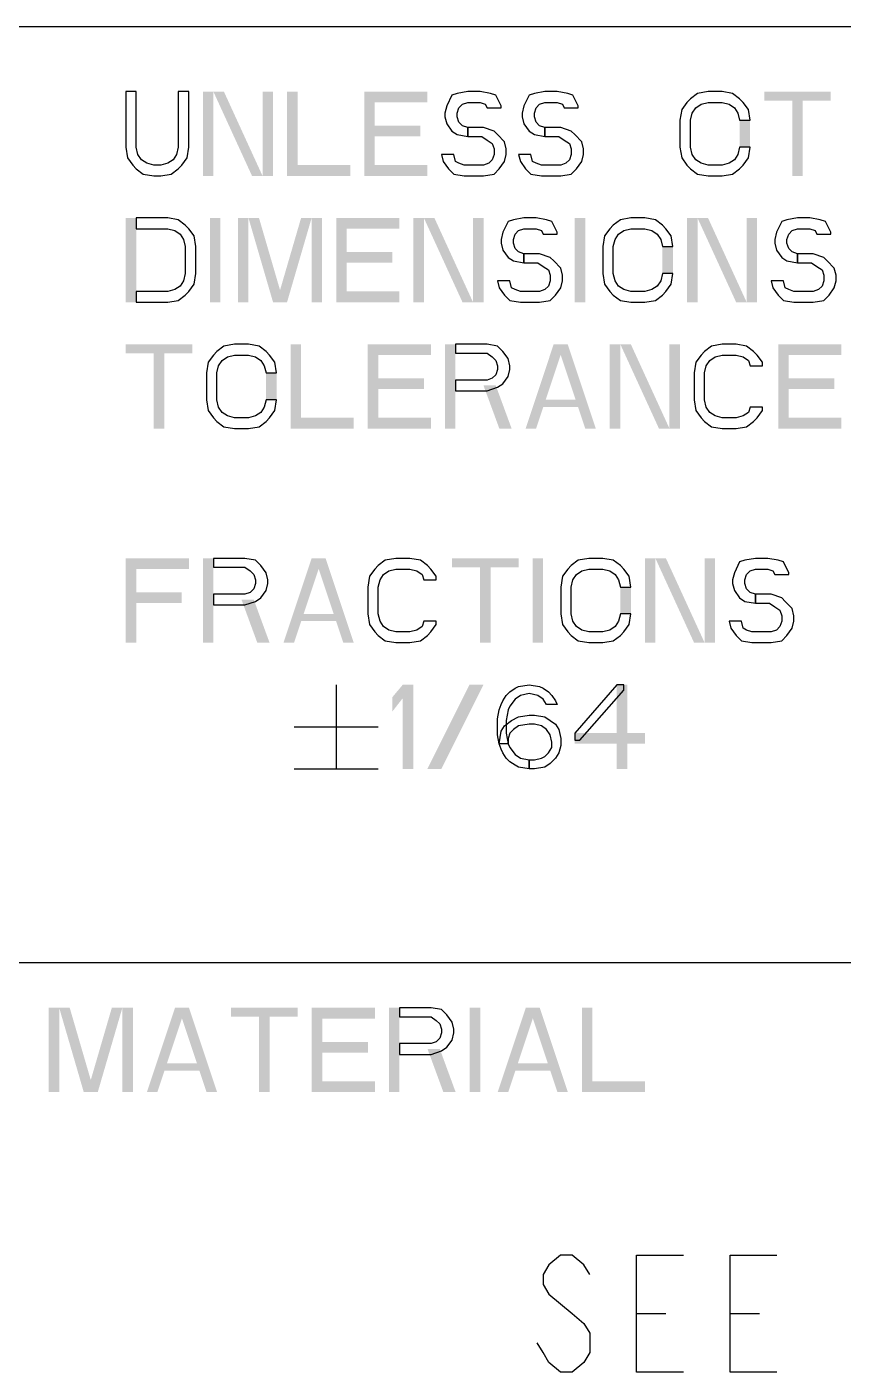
# Model space of a CAD drawing. Extents: x 0 to 34, y 0 to 22.
# Drawn here: x 22.863 to 23.736, y 1.562 to 3 of the extents above; entities that cross this region are included whole.
import ezdxf

# ---------------------------------------------------------------- set-up
doc = ezdxf.new("R2010")
doc.units = 0
doc.header["$LTSCALE"] = 1.87
doc.header["$MEASUREMENT"] = 0
doc.layers.get('0').update_dxf_attribs({"linetype": 'CONTINUOUS'})

msp = doc.modelspace()

# ---------------------------------------------------------------- linework, layer by layer
at = {"color": 7, "linetype": 'Continuous'}
for p, q in [((32.96, 3), (20.08, 3)), ((27.84, 2), (20.08, 2))]:
    msp.add_line(p, q, dxfattribs=at)
at = {"color": 2, "linetype": 'Continuous'}
for p, q in [((23.19389, 2.29709), (23.19389, 2.20709)), ((23.14889, 2.25209), (23.23889, 2.25209)), ((23.14889, 2.20709), (23.23889, 2.20709)), ((23.515, 1.625), (23.54625, 1.625)), ((23.615, 1.625), (23.64625, 1.625))]:
    msp.add_line(p, q, dxfattribs=at)
for points in [[(22.96889, 2.93084), (22.96889, 2.87148), (22.97077, 2.85999), (22.97639, 2.85233), (22.98014, 2.8485), (22.98764, 2.84275), (22.99889, 2.84084), (23.00639, 2.84084), (23.01764, 2.84275), (23.02514, 2.8485), (23.02889, 2.85233), (23.03452, 2.85999), (23.03639, 2.87148), (23.03639, 2.93084), (23.02514, 2.93084), (23.02514, 2.87148), (23.02327, 2.86382), (23.01952, 2.85807), (23.01389, 2.85424), (23.00639, 2.85233), (22.99889, 2.85233), (22.99139, 2.85424), (22.98577, 2.85807), (22.98202, 2.86382), (22.98014, 2.87148), (22.98014, 2.93084), (22.96889, 2.93084)], [(23.37014, 2.91361), (23.37014, 2.91552), (23.36452, 2.92701), (23.35889, 2.92893), (23.34764, 2.93084), (23.33452, 2.93084), (23.32327, 2.92893), (23.31764, 2.92701), (23.31202, 2.91552), (23.31014, 2.90786), (23.31014, 2.90403), (23.31202, 2.89637), (23.31764, 2.88871), (23.32327, 2.88488), (23.33452, 2.88297), (23.33452, 2.89254), (23.32889, 2.89446), (23.32514, 2.89829), (23.32327, 2.90403), (23.32327, 2.90786), (23.32514, 2.91361), (23.32889, 2.91744), (23.33452, 2.91935), (23.34764, 2.91935), (23.35327, 2.91744), (23.35514, 2.91361), (23.37014, 2.91361)], [(23.45264, 2.91361), (23.45264, 2.91552), (23.44702, 2.92701), (23.44139, 2.92893), (23.43014, 2.93084), (23.41702, 2.93084), (23.40577, 2.92893), (23.40014, 2.92701), (23.39452, 2.91552), (23.39264, 2.90786), (23.39264, 2.90403), (23.39452, 2.89637), (23.40014, 2.88871), (23.40577, 2.88488), (23.41702, 2.88297), (23.41702, 2.89254), (23.41139, 2.89446), (23.40764, 2.89829), (23.40577, 2.90403), (23.40577, 2.90786), (23.40764, 2.91361), (23.41139, 2.91744), (23.41702, 2.91935), (23.43014, 2.91935), (23.43577, 2.91744), (23.43764, 2.91361), (23.45264, 2.91361)], [(23.63639, 2.9002), (23.63452, 2.91169), (23.62889, 2.91935), (23.62514, 2.92318), (23.61764, 2.92893), (23.60639, 2.93084), (23.59139, 2.93084), (23.58014, 2.92893), (23.57264, 2.92318), (23.56889, 2.91935), (23.56327, 2.91169), (23.56139, 2.9002), (23.56139, 2.87148), (23.56327, 2.85999), (23.56889, 2.85233), (23.57264, 2.8485), (23.58014, 2.84275), (23.59139, 2.84084), (23.60639, 2.84084), (23.61764, 2.84275), (23.62514, 2.8485), (23.62889, 2.85233), (23.63452, 2.85999), (23.63639, 2.87148), (23.62514, 2.87148), (23.62327, 2.86382), (23.61952, 2.85807), (23.61389, 2.85424), (23.60639, 2.85233), (23.59139, 2.85233), (23.58389, 2.85424), (23.57827, 2.85807), (23.57452, 2.86382), (23.57264, 2.87148), (23.57264, 2.9002), (23.57452, 2.90786), (23.57827, 2.91361), (23.58389, 2.91744), (23.59139, 2.91935), (23.60639, 2.91935), (23.61389, 2.91744), (23.61952, 2.91361), (23.62327, 2.90786), (23.62514, 2.9002), (23.63639, 2.9002)], [(23.33452, 2.88297), (23.34952, 2.88297), (23.35514, 2.87914), (23.36077, 2.87531), (23.36264, 2.86956), (23.36264, 2.86382), (23.36077, 2.85807), (23.35702, 2.85424), (23.35139, 2.85233), (23.33077, 2.85233), (23.32514, 2.85424), (23.32139, 2.85616), (23.31952, 2.86382), (23.30639, 2.86382), (23.30827, 2.85616), (23.31389, 2.8485), (23.31952, 2.84275), (23.33077, 2.84084), (23.35139, 2.84084), (23.36264, 2.84275), (23.36827, 2.8485), (23.37389, 2.85616), (23.37577, 2.86382), (23.37577, 2.86956), (23.37389, 2.87722), (23.36639, 2.88488), (23.36264, 2.88871), (23.35139, 2.89254), (23.33452, 2.89254), (23.33452, 2.88297)], [(23.41702, 2.88297), (23.43202, 2.88297), (23.43764, 2.87914), (23.44327, 2.87531), (23.44514, 2.86956), (23.44514, 2.86382), (23.44327, 2.85807), (23.43952, 2.85424), (23.43389, 2.85233), (23.41327, 2.85233), (23.40764, 2.85424), (23.40389, 2.85616), (23.40202, 2.86382), (23.38889, 2.86382), (23.39077, 2.85616), (23.39639, 2.8485), (23.40202, 2.84275), (23.41327, 2.84084), (23.43389, 2.84084), (23.44514, 2.84275), (23.45077, 2.8485), (23.45639, 2.85616), (23.45827, 2.86382), (23.45827, 2.86956), (23.45639, 2.87722), (23.44889, 2.88488), (23.44514, 2.88871), (23.43389, 2.89254), (23.41702, 2.89254), (23.41702, 2.88297)], [(22.98014, 2.70584), (23.01389, 2.70584), (23.02514, 2.70776), (23.03264, 2.7135), (23.03639, 2.71733), (23.04202, 2.72499), (23.04389, 2.73648), (23.04389, 2.7652), (23.04202, 2.77669), (23.03639, 2.78435), (23.03264, 2.78818), (23.02514, 2.79392), (23.01389, 2.79584), (22.98014, 2.79584), (22.98014, 2.78435), (23.01389, 2.78435), (23.02139, 2.78244), (23.02702, 2.77861), (23.03077, 2.77286), (23.03264, 2.7652), (23.03264, 2.73648), (23.03077, 2.72882), (23.02702, 2.72307), (23.02139, 2.71924), (23.01389, 2.71733), (22.98014, 2.71733), (22.98014, 2.70584)], [(23.43014, 2.77861), (23.43014, 2.78052), (23.42452, 2.79201), (23.41889, 2.79392), (23.40764, 2.79584), (23.39452, 2.79584), (23.38327, 2.79392), (23.37764, 2.79201), (23.37202, 2.78052), (23.37014, 2.77286), (23.37014, 2.76903), (23.37202, 2.76137), (23.37764, 2.75371), (23.38327, 2.74988), (23.39452, 2.74797), (23.39452, 2.75754), (23.38889, 2.75946), (23.38514, 2.76329), (23.38327, 2.76903), (23.38327, 2.77286), (23.38514, 2.77861), (23.38889, 2.78244), (23.39452, 2.78435), (23.40764, 2.78435), (23.41327, 2.78244), (23.41514, 2.77861), (23.43014, 2.77861)], [(23.55389, 2.7652), (23.55202, 2.77669), (23.54639, 2.78435), (23.54264, 2.78818), (23.53514, 2.79392), (23.52389, 2.79584), (23.50889, 2.79584), (23.49764, 2.79392), (23.49014, 2.78818), (23.48639, 2.78435), (23.48077, 2.77669), (23.47889, 2.7652), (23.47889, 2.73648), (23.48077, 2.72499), (23.48639, 2.71733), (23.49014, 2.7135), (23.49764, 2.70776), (23.50889, 2.70584), (23.52389, 2.70584), (23.53514, 2.70776), (23.54264, 2.7135), (23.54639, 2.71733), (23.55202, 2.72499), (23.55389, 2.73648), (23.54264, 2.73648), (23.54077, 2.72882), (23.53702, 2.72307), (23.53139, 2.71924), (23.52389, 2.71733), (23.50889, 2.71733), (23.50139, 2.71924), (23.49577, 2.72307), (23.49202, 2.72882), (23.49014, 2.73648), (23.49014, 2.7652), (23.49202, 2.77286), (23.49577, 2.77861), (23.50139, 2.78244), (23.50889, 2.78435), (23.52389, 2.78435), (23.53139, 2.78244), (23.53702, 2.77861), (23.54077, 2.77286), (23.54264, 2.7652), (23.55389, 2.7652)], [(23.72264, 2.77861), (23.72264, 2.78052), (23.71702, 2.79201), (23.71139, 2.79392), (23.70014, 2.79584), (23.68702, 2.79584), (23.67577, 2.79392), (23.67014, 2.79201), (23.66452, 2.78052), (23.66264, 2.77286), (23.66264, 2.76903), (23.66452, 2.76137), (23.67014, 2.75371), (23.67577, 2.74988), (23.68702, 2.74797), (23.68702, 2.75754), (23.68139, 2.75946), (23.67764, 2.76329), (23.67577, 2.76903), (23.67577, 2.77286), (23.67764, 2.77861), (23.68139, 2.78244), (23.68702, 2.78435), (23.70014, 2.78435), (23.70577, 2.78244), (23.70764, 2.77861), (23.72264, 2.77861)], [(23.39452, 2.74797), (23.40952, 2.74797), (23.41514, 2.74414), (23.42077, 2.74031), (23.42264, 2.73456), (23.42264, 2.72882), (23.42077, 2.72307), (23.41702, 2.71924), (23.41139, 2.71733), (23.39077, 2.71733), (23.38514, 2.71924), (23.38139, 2.72116), (23.37952, 2.72882), (23.36639, 2.72882), (23.36827, 2.72116), (23.37389, 2.7135), (23.37952, 2.70776), (23.39077, 2.70584), (23.41139, 2.70584), (23.42264, 2.70776), (23.42827, 2.7135), (23.43389, 2.72116), (23.43577, 2.72882), (23.43577, 2.73456), (23.43389, 2.74222), (23.42639, 2.74988), (23.42264, 2.75371), (23.41139, 2.75754), (23.39452, 2.75754), (23.39452, 2.74797)], [(23.68702, 2.74797), (23.70202, 2.74797), (23.70764, 2.74414), (23.71327, 2.74031), (23.71514, 2.73456), (23.71514, 2.72882), (23.71327, 2.72307), (23.70952, 2.71924), (23.70389, 2.71733), (23.68327, 2.71733), (23.67764, 2.71924), (23.67389, 2.72116), (23.67202, 2.72882), (23.65889, 2.72882), (23.66077, 2.72116), (23.66639, 2.7135), (23.67202, 2.70776), (23.68327, 2.70584), (23.70389, 2.70584), (23.71514, 2.70776), (23.72077, 2.7135), (23.72639, 2.72116), (23.72827, 2.72882), (23.72827, 2.73456), (23.72639, 2.74222), (23.71889, 2.74988), (23.71514, 2.75371), (23.70389, 2.75754), (23.68702, 2.75754), (23.68702, 2.74797)], [(23.13014, 2.6302), (23.12827, 2.64169), (23.12264, 2.64935), (23.11889, 2.65318), (23.11139, 2.65893), (23.10014, 2.66084), (23.08514, 2.66084), (23.07389, 2.65893), (23.06639, 2.65318), (23.06264, 2.64935), (23.05702, 2.64169), (23.05514, 2.6302), (23.05514, 2.60148), (23.05702, 2.58999), (23.06264, 2.58233), (23.06639, 2.5785), (23.07389, 2.57275), (23.08514, 2.57084), (23.10014, 2.57084), (23.11139, 2.57275), (23.11889, 2.5785), (23.12264, 2.58233), (23.12827, 2.58999), (23.13014, 2.60148), (23.11889, 2.60148), (23.11702, 2.59382), (23.11327, 2.58807), (23.10764, 2.58424), (23.10014, 2.58233), (23.08514, 2.58233), (23.07764, 2.58424), (23.07202, 2.58807), (23.06827, 2.59382), (23.06639, 2.60148), (23.06639, 2.6302), (23.06827, 2.63786), (23.07202, 2.64361), (23.07764, 2.64744), (23.08514, 2.64935), (23.10014, 2.64935), (23.10764, 2.64744), (23.11327, 2.64361), (23.11702, 2.63786), (23.11889, 2.6302), (23.13014, 2.6302)], [(23.32139, 2.66084), (23.32139, 2.65127), (23.35514, 2.65127), (23.36077, 2.64744), (23.36452, 2.64361), (23.36639, 2.63786), (23.36639, 2.63403), (23.36452, 2.62829), (23.36077, 2.62446), (23.35514, 2.62254), (23.32139, 2.62254), (23.32139, 2.61105), (23.35514, 2.61105), (23.36639, 2.61488), (23.37202, 2.61871), (23.37764, 2.62637), (23.37952, 2.63403), (23.37952, 2.63786), (23.37764, 2.64552), (23.37202, 2.65318), (23.36639, 2.65893), (23.35514, 2.66084), (23.32139, 2.66084)], [(23.64952, 2.63786), (23.64952, 2.64169), (23.64389, 2.64935), (23.64014, 2.65318), (23.63264, 2.65893), (23.62139, 2.66084), (23.60639, 2.66084), (23.59514, 2.65893), (23.58764, 2.65318), (23.58389, 2.64935), (23.57827, 2.64169), (23.57639, 2.6302), (23.57639, 2.60148), (23.57827, 2.58999), (23.58389, 2.58233), (23.58764, 2.5785), (23.59514, 2.57275), (23.60639, 2.57084), (23.62139, 2.57084), (23.63264, 2.57275), (23.64014, 2.5785), (23.64389, 2.58233), (23.64952, 2.58999), (23.64952, 2.59382), (23.63639, 2.59382), (23.63452, 2.58807), (23.62889, 2.58424), (23.62139, 2.58233), (23.60639, 2.58233), (23.59889, 2.58424), (23.59327, 2.58807), (23.58952, 2.59382), (23.58764, 2.60148), (23.58764, 2.6302), (23.58952, 2.63786), (23.59327, 2.64361), (23.59889, 2.64744), (23.60639, 2.64935), (23.62139, 2.64935), (23.62889, 2.64744), (23.63452, 2.64361), (23.63639, 2.63786), (23.64952, 2.63786)], [(23.06264, 2.43209), (23.06264, 2.42252), (23.09639, 2.42252), (23.10202, 2.41869), (23.10577, 2.41486), (23.10764, 2.40911), (23.10764, 2.40528), (23.10577, 2.39954), (23.10202, 2.39571), (23.09639, 2.39379), (23.06264, 2.39379), (23.06264, 2.3823), (23.09639, 2.3823), (23.10764, 2.38613), (23.11327, 2.38996), (23.11889, 2.39762), (23.12077, 2.40528), (23.12077, 2.40911), (23.11889, 2.41677), (23.11327, 2.42443), (23.10764, 2.43018), (23.09639, 2.43209), (23.06264, 2.43209)], [(23.30077, 2.40911), (23.30077, 2.41294), (23.29514, 2.4206), (23.29139, 2.42443), (23.28389, 2.43018), (23.27264, 2.43209), (23.25764, 2.43209), (23.24639, 2.43018), (23.23889, 2.42443), (23.23514, 2.4206), (23.22952, 2.41294), (23.22764, 2.40145), (23.22764, 2.37273), (23.22952, 2.36124), (23.23514, 2.35358), (23.23889, 2.34975), (23.24639, 2.344), (23.25764, 2.34209), (23.27264, 2.34209), (23.28389, 2.344), (23.29139, 2.34975), (23.29514, 2.35358), (23.30077, 2.36124), (23.30077, 2.36507), (23.28764, 2.36507), (23.28577, 2.35932), (23.28014, 2.35549), (23.27264, 2.35358), (23.25764, 2.35358), (23.25014, 2.35549), (23.24452, 2.35932), (23.24077, 2.36507), (23.23889, 2.37273), (23.23889, 2.40145), (23.24077, 2.40911), (23.24452, 2.41486), (23.25014, 2.41869), (23.25764, 2.4206), (23.27264, 2.4206), (23.28014, 2.41869), (23.28577, 2.41486), (23.28764, 2.40911), (23.30077, 2.40911)], [(23.50889, 2.40145), (23.50702, 2.41294), (23.50139, 2.4206), (23.49764, 2.42443), (23.49014, 2.43018), (23.47889, 2.43209), (23.46389, 2.43209), (23.45264, 2.43018), (23.44514, 2.42443), (23.44139, 2.4206), (23.43577, 2.41294), (23.43389, 2.40145), (23.43389, 2.37273), (23.43577, 2.36124), (23.44139, 2.35358), (23.44514, 2.34975), (23.45264, 2.344), (23.46389, 2.34209), (23.47889, 2.34209), (23.49014, 2.344), (23.49764, 2.34975), (23.50139, 2.35358), (23.50702, 2.36124), (23.50889, 2.37273), (23.49764, 2.37273), (23.49577, 2.36507), (23.49202, 2.35932), (23.48639, 2.35549), (23.47889, 2.35358), (23.46389, 2.35358), (23.45639, 2.35549), (23.45077, 2.35932), (23.44702, 2.36507), (23.44514, 2.37273), (23.44514, 2.40145), (23.44702, 2.40911), (23.45077, 2.41486), (23.45639, 2.41869), (23.46389, 2.4206), (23.47889, 2.4206), (23.48639, 2.41869), (23.49202, 2.41486), (23.49577, 2.40911), (23.49764, 2.40145), (23.50889, 2.40145)], [(23.67764, 2.41486), (23.67764, 2.41677), (23.67202, 2.42826), (23.66639, 2.43018), (23.65514, 2.43209), (23.64202, 2.43209), (23.63077, 2.43018), (23.62514, 2.42826), (23.61952, 2.41677), (23.61764, 2.40911), (23.61764, 2.40528), (23.61952, 2.39762), (23.62514, 2.38996), (23.63077, 2.38613), (23.64202, 2.38422), (23.64202, 2.39379), (23.63639, 2.39571), (23.63264, 2.39954), (23.63077, 2.40528), (23.63077, 2.40911), (23.63264, 2.41486), (23.63639, 2.41869), (23.64202, 2.4206), (23.65514, 2.4206), (23.66077, 2.41869), (23.66264, 2.41486), (23.67764, 2.41486)], [(23.64202, 2.38422), (23.65702, 2.38422), (23.66264, 2.38039), (23.66827, 2.37656), (23.67014, 2.37081), (23.67014, 2.36507), (23.66827, 2.35932), (23.66452, 2.35549), (23.65889, 2.35358), (23.63827, 2.35358), (23.63264, 2.35549), (23.62889, 2.35741), (23.62702, 2.36507), (23.61389, 2.36507), (23.61577, 2.35741), (23.62139, 2.34975), (23.62702, 2.344), (23.63827, 2.34209), (23.65889, 2.34209), (23.67014, 2.344), (23.67577, 2.34975), (23.68139, 2.35741), (23.68327, 2.36507), (23.68327, 2.37081), (23.68139, 2.37847), (23.67389, 2.38613), (23.67014, 2.38996), (23.65889, 2.39379), (23.64202, 2.39379), (23.64202, 2.38422)], [(23.41889, 2.27603), (23.41514, 2.28177), (23.40952, 2.2856), (23.40014, 2.28752), (23.39077, 2.2856), (23.38514, 2.28177), (23.37952, 2.27411), (23.37764, 2.27028), (23.37577, 2.25879), (23.37577, 2.24539), (23.37764, 2.2339), (23.37952, 2.23007), (23.38514, 2.22241), (23.39077, 2.21858), (23.40014, 2.21666), (23.40014, 2.20709), (23.38889, 2.20901), (23.38514, 2.21092), (23.37952, 2.21475), (23.37577, 2.21858), (23.37202, 2.22432), (23.37014, 2.22815), (23.36827, 2.2339), (23.36639, 2.24347), (23.36639, 2.26071), (23.36827, 2.27028), (23.37014, 2.27603), (23.37202, 2.27986), (23.37577, 2.2856), (23.37952, 2.28943), (23.38514, 2.29326), (23.38889, 2.29518), (23.40014, 2.29709), (23.41139, 2.29518), (23.41514, 2.29326), (23.42077, 2.28943), (23.42452, 2.2856), (23.42827, 2.27986), (23.43014, 2.27603), (23.41889, 2.27603)], [(23.49389, 2.29709), (23.44889, 2.24539), (23.44889, 2.23773), (23.45452, 2.23773), (23.50139, 2.29135), (23.50139, 2.29709), (23.49389, 2.29709)], [(23.36827, 2.2339), (23.37014, 2.2473), (23.37389, 2.25305), (23.38139, 2.25879), (23.38889, 2.26262), (23.40014, 2.26454), (23.40577, 2.26454), (23.41702, 2.26262), (23.42827, 2.25496), (23.43202, 2.24922), (23.43389, 2.23964), (23.43389, 2.23198), (23.43202, 2.22432), (23.42827, 2.21858), (23.42264, 2.21283), (23.41702, 2.20901), (23.40577, 2.20709), (23.40014, 2.20709), (23.40014, 2.21666), (23.40577, 2.21666), (23.41327, 2.21858), (23.41702, 2.22049), (23.42077, 2.22432), (23.42452, 2.23007), (23.42452, 2.23581), (23.42264, 2.24347), (23.41889, 2.24922), (23.41327, 2.25305), (23.40577, 2.25496), (23.40014, 2.25496), (23.38889, 2.25305), (23.38327, 2.24922), (23.37952, 2.24539), (23.37764, 2.23964), (23.37764, 2.2339), (23.36827, 2.2339)], [(23.26156, 1.95177), (23.26156, 1.94219), (23.29531, 1.94219), (23.30094, 1.93836), (23.30469, 1.93453), (23.30656, 1.92879), (23.30656, 1.92496), (23.30469, 1.91921), (23.30094, 1.91538), (23.29531, 1.91347), (23.26156, 1.91347), (23.26156, 1.90198), (23.29531, 1.90198), (23.30656, 1.90581), (23.31219, 1.90964), (23.31781, 1.9173), (23.31969, 1.92496), (23.31969, 1.92879), (23.31781, 1.93645), (23.31219, 1.94411), (23.30656, 1.94985), (23.29531, 1.95177), (23.26156, 1.95177)]]:
    msp.add_lwpolyline(points, close=True, dxfattribs=at)
for points in [[(23.465, 1.66667), (23.45875, 1.67708), (23.44625, 1.6875), (23.43375, 1.6875), (23.42125, 1.67708), (23.415, 1.66667), (23.415, 1.65625), (23.42125, 1.64583), (23.43375, 1.63542), (23.44625, 1.625), (23.45875, 1.61458), (23.465, 1.60417), (23.465, 1.58333), (23.45875, 1.57292), (23.44625, 1.5625), (23.43375, 1.5625), (23.42125, 1.57292), (23.415, 1.58333), (23.40875, 1.59375)], [(23.565, 1.5625), (23.515, 1.5625), (23.515, 1.6875), (23.565, 1.6875)], [(23.665, 1.5625), (23.615, 1.5625), (23.615, 1.6875), (23.665, 1.6875)]]:
    msp.add_lwpolyline(points, dxfattribs=at)
for points in [[(23.05139, 2.93084), (23.05139, 2.84084), (23.06264, 2.93084), (23.06264, 2.84084)], [(23.06264, 2.93084), (23.10389, 2.84084), (23.07389, 2.93084), (23.11514, 2.84084)], [(23.11514, 2.93084), (23.11514, 2.84084), (23.12639, 2.93084), (23.12639, 2.84084)], [(23.14139, 2.93084), (23.14139, 2.84084), (23.15264, 2.93084), (23.15264, 2.84084)], [(23.22389, 2.93084), (23.22389, 2.84084), (23.23514, 2.93084), (23.23514, 2.84084)], [(23.23514, 2.93084), (23.23514, 2.91935), (23.29139, 2.93084), (23.29139, 2.91935)], [(23.65139, 2.93084), (23.65139, 2.92127), (23.72264, 2.93084), (23.72264, 2.92127)], [(23.68139, 2.92127), (23.68139, 2.84084), (23.69264, 2.92127), (23.69264, 2.84084)], [(23.23514, 2.89446), (23.23514, 2.88297), (23.28389, 2.89446), (23.28389, 2.88297)], [(23.63639, 2.9002), (23.62514, 2.9002), (23.63639, 2.87148), (23.62514, 2.87148)], [(23.15264, 2.85233), (23.15264, 2.84084), (23.20889, 2.85233), (23.20889, 2.84084)], [(23.23514, 2.85233), (23.23514, 2.84084), (23.29139, 2.85233), (23.29139, 2.84084)], [(22.96889, 2.79584), (22.96889, 2.70584), (22.98014, 2.79584), (22.98014, 2.70584)], [(23.05889, 2.79584), (23.05889, 2.70584), (23.07014, 2.79584), (23.07014, 2.70584)], [(23.08889, 2.79584), (23.08889, 2.70584), (23.10014, 2.79584), (23.10014, 2.70584)], [(23.10014, 2.79584), (23.12639, 2.70584), (23.11139, 2.79584), (23.13764, 2.70584)], [(23.15639, 2.79584), (23.13014, 2.70584), (23.16764, 2.79584), (23.14139, 2.70584)], [(23.16764, 2.79584), (23.16764, 2.70584), (23.17889, 2.79584), (23.17889, 2.70584)], [(23.19389, 2.79584), (23.19389, 2.70584), (23.20514, 2.79584), (23.20514, 2.70584)], [(23.20514, 2.79584), (23.20514, 2.78435), (23.26139, 2.79584), (23.26139, 2.78435)], [(23.27639, 2.79584), (23.27639, 2.70584), (23.28764, 2.79584), (23.28764, 2.70584)], [(23.28764, 2.79584), (23.32889, 2.70584), (23.29889, 2.79584), (23.34014, 2.70584)], [(23.34014, 2.79584), (23.34014, 2.70584), (23.35139, 2.79584), (23.35139, 2.70584)], [(23.44889, 2.79584), (23.44889, 2.70584), (23.46014, 2.79584), (23.46014, 2.70584)], [(23.56889, 2.79584), (23.56889, 2.70584), (23.58014, 2.79584), (23.58014, 2.70584)], [(23.58014, 2.79584), (23.62139, 2.70584), (23.59139, 2.79584), (23.63264, 2.70584)], [(23.63264, 2.79584), (23.63264, 2.70584), (23.64389, 2.79584), (23.64389, 2.70584)], [(23.55389, 2.7652), (23.54264, 2.7652), (23.55389, 2.73648), (23.54264, 2.73648)], [(23.20514, 2.75946), (23.20514, 2.74797), (23.25389, 2.75946), (23.25389, 2.74797)], [(23.20514, 2.71733), (23.20514, 2.70584), (23.26139, 2.71733), (23.26139, 2.70584)], [(22.96889, 2.66084), (22.96889, 2.65127), (23.04014, 2.66084), (23.04014, 2.65127)], [(23.14514, 2.66084), (23.14514, 2.57084), (23.15639, 2.66084), (23.15639, 2.57084)], [(23.22764, 2.66084), (23.22764, 2.57084), (23.23889, 2.66084), (23.23889, 2.57084)], [(23.23889, 2.66084), (23.23889, 2.64935), (23.29514, 2.66084), (23.29514, 2.64935)], [(23.31014, 2.66084), (23.31014, 2.57084), (23.32139, 2.66084), (23.32139, 2.57084)], [(23.39639, 2.57084), (23.42639, 2.66084), (23.40764, 2.57084), (23.43764, 2.66084)], [(23.46014, 2.57084), (23.47139, 2.57084), (23.43014, 2.66084), (23.44139, 2.66084)], [(23.48639, 2.66084), (23.48639, 2.57084), (23.49764, 2.66084), (23.49764, 2.57084)], [(23.49764, 2.66084), (23.53889, 2.57084), (23.50889, 2.66084), (23.55014, 2.57084)], [(23.55014, 2.66084), (23.55014, 2.57084), (23.56139, 2.66084), (23.56139, 2.57084)], [(23.66639, 2.66084), (23.66639, 2.57084), (23.67764, 2.66084), (23.67764, 2.57084)], [(23.67764, 2.66084), (23.67764, 2.64935), (23.73389, 2.66084), (23.73389, 2.64935)], [(22.99889, 2.65127), (22.99889, 2.57084), (23.01014, 2.65127), (23.01014, 2.57084)], [(23.13014, 2.6302), (23.11889, 2.6302), (23.13014, 2.60148), (23.11889, 2.60148)], [(23.23889, 2.62446), (23.23889, 2.61297), (23.28764, 2.62446), (23.28764, 2.61297)], [(23.35139, 2.6168), (23.36827, 2.57084), (23.36452, 2.6168), (23.38139, 2.57084)], [(23.67764, 2.62446), (23.67764, 2.61297), (23.72639, 2.62446), (23.72639, 2.61297)], [(23.41139, 2.60148), (23.41139, 2.59382), (23.45639, 2.60148), (23.45639, 2.59382)], [(23.15639, 2.58233), (23.15639, 2.57084), (23.21264, 2.58233), (23.21264, 2.57084)], [(23.23889, 2.58233), (23.23889, 2.57084), (23.29514, 2.58233), (23.29514, 2.57084)], [(23.67764, 2.58233), (23.67764, 2.57084), (23.73389, 2.58233), (23.73389, 2.57084)], [(22.96889, 2.43209), (22.96889, 2.34209), (22.98014, 2.43209), (22.98014, 2.34209)], [(22.98014, 2.43209), (22.98014, 2.4206), (23.03639, 2.43209), (23.03639, 2.4206)], [(23.05139, 2.43209), (23.05139, 2.34209), (23.06264, 2.43209), (23.06264, 2.34209)], [(23.13764, 2.34209), (23.16764, 2.43209), (23.14889, 2.34209), (23.17889, 2.43209)], [(23.20139, 2.34209), (23.21264, 2.34209), (23.17139, 2.43209), (23.18264, 2.43209)], [(23.31764, 2.43209), (23.31764, 2.42252), (23.38889, 2.43209), (23.38889, 2.42252)], [(23.40389, 2.43209), (23.40389, 2.34209), (23.41514, 2.43209), (23.41514, 2.34209)], [(23.52389, 2.43209), (23.52389, 2.34209), (23.53514, 2.43209), (23.53514, 2.34209)], [(23.53514, 2.43209), (23.57639, 2.34209), (23.54639, 2.43209), (23.58764, 2.34209)], [(23.58764, 2.43209), (23.58764, 2.34209), (23.59889, 2.43209), (23.59889, 2.34209)], [(23.34764, 2.42252), (23.34764, 2.34209), (23.35889, 2.42252), (23.35889, 2.34209)], [(23.50889, 2.40145), (23.49764, 2.40145), (23.50889, 2.37273), (23.49764, 2.37273)], [(22.98014, 2.39571), (22.98014, 2.38422), (23.02889, 2.39571), (23.02889, 2.38422)], [(23.09264, 2.38805), (23.10952, 2.34209), (23.10577, 2.38805), (23.12264, 2.34209)], [(23.15264, 2.37273), (23.15264, 2.36507), (23.19764, 2.37273), (23.19764, 2.36507)], [(23.25389, 2.28369), (23.25389, 2.26837), (23.26514, 2.29709), (23.27639, 2.29709)], [(23.26514, 2.29709), (23.26514, 2.20709), (23.27639, 2.29709), (23.27639, 2.20709)], [(23.29139, 2.20709), (23.33639, 2.29709), (23.30639, 2.20709), (23.35139, 2.29709)], [(23.49389, 2.29709), (23.49389, 2.20709), (23.50514, 2.29709), (23.50514, 2.20709)], [(23.44889, 2.24539), (23.44889, 2.2339), (23.52389, 2.24539), (23.52389, 2.2339)], [(22.88656, 1.95177), (22.88656, 1.86177), (22.89781, 1.95177), (22.89781, 1.86177)], [(22.89781, 1.95177), (22.92406, 1.86177), (22.90906, 1.95177), (22.93531, 1.86177)], [(22.95406, 1.95177), (22.92781, 1.86177), (22.96531, 1.95177), (22.93906, 1.86177)], [(22.96531, 1.95177), (22.96531, 1.86177), (22.97656, 1.95177), (22.97656, 1.86177)], [(22.99156, 1.86177), (23.02156, 1.95177), (23.00281, 1.86177), (23.03281, 1.95177)], [(23.05531, 1.86177), (23.06656, 1.86177), (23.02531, 1.95177), (23.03656, 1.95177)], [(23.08156, 1.95177), (23.08156, 1.94219), (23.15281, 1.95177), (23.15281, 1.94219)], [(23.11156, 1.94219), (23.11156, 1.86177), (23.12281, 1.94219), (23.12281, 1.86177)], [(23.16781, 1.95177), (23.16781, 1.86177), (23.17906, 1.95177), (23.17906, 1.86177)], [(23.17906, 1.95177), (23.17906, 1.94028), (23.23531, 1.95177), (23.23531, 1.94028)], [(23.25031, 1.95177), (23.25031, 1.86177), (23.26156, 1.95177), (23.26156, 1.86177)], [(23.33656, 1.95177), (23.33656, 1.86177), (23.34781, 1.95177), (23.34781, 1.86177)], [(23.36656, 1.86177), (23.39656, 1.95177), (23.37781, 1.86177), (23.40781, 1.95177)], [(23.43031, 1.86177), (23.44156, 1.86177), (23.40031, 1.95177), (23.41156, 1.95177)], [(23.45656, 1.95177), (23.45656, 1.86177), (23.46781, 1.95177), (23.46781, 1.86177)], [(23.17906, 1.91538), (23.17906, 1.9039), (23.22781, 1.91538), (23.22781, 1.9039)], [(23.29156, 1.90773), (23.30844, 1.86177), (23.30469, 1.90773), (23.32156, 1.86177)], [(23.00656, 1.89241), (23.00656, 1.88475), (23.05156, 1.89241), (23.05156, 1.88475)], [(23.38156, 1.89241), (23.38156, 1.88475), (23.42656, 1.89241), (23.42656, 1.88475)], [(23.17906, 1.87326), (23.17906, 1.86177), (23.23531, 1.87326), (23.23531, 1.86177)], [(23.46781, 1.87326), (23.46781, 1.86177), (23.52406, 1.87326), (23.52406, 1.86177)]]:
    msp.add_solid(points, dxfattribs=at)

doc.saveas('drawing.dxf')
